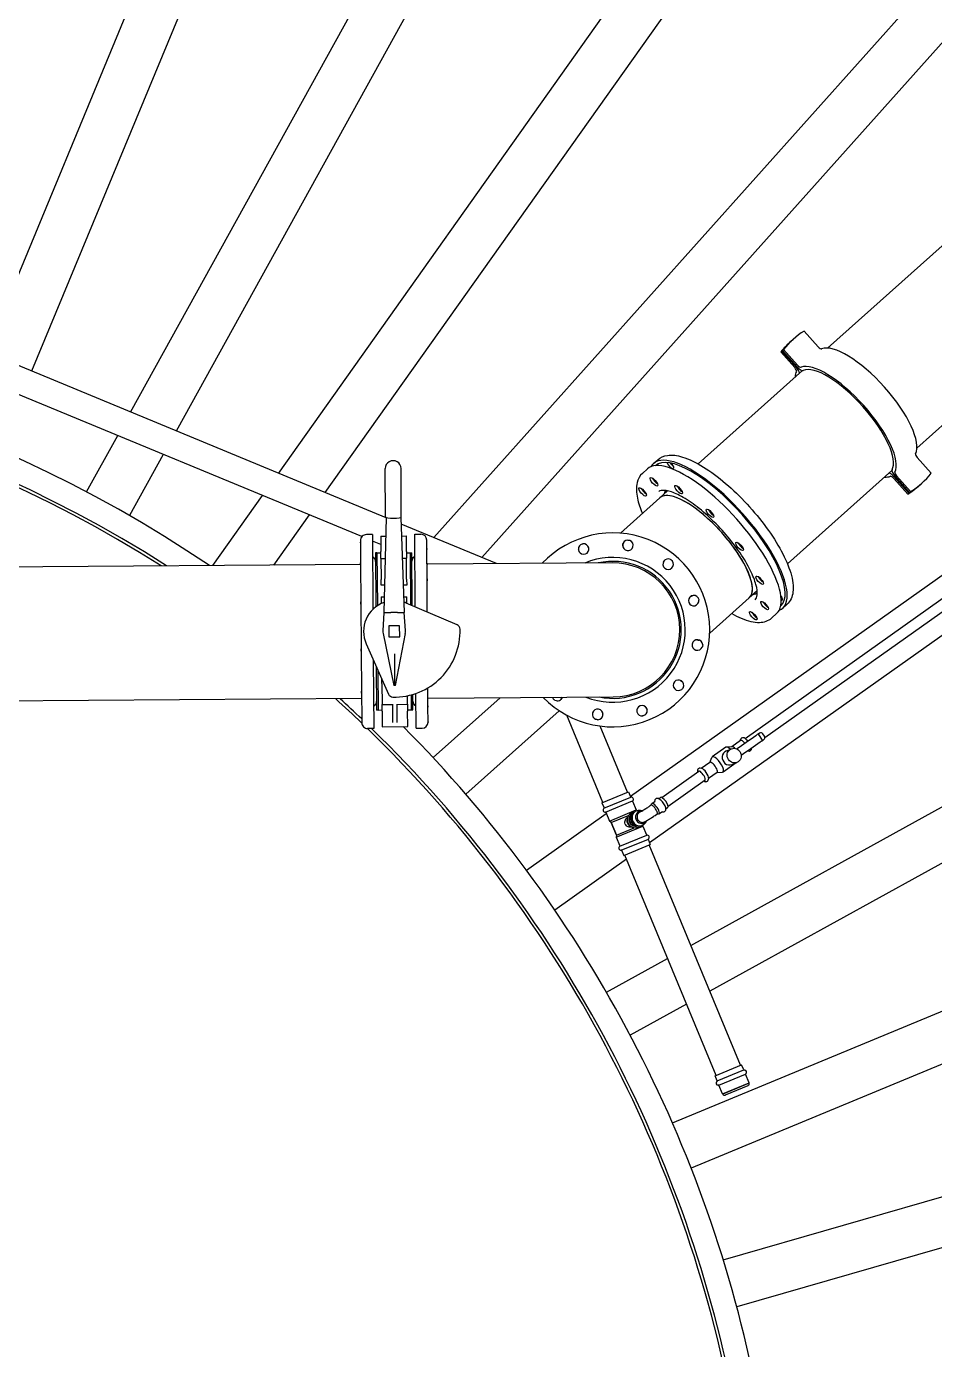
# Model space of a CAD drawing. Header units: millimetres. Extents: x 0 to 157650, y 0 to 89100.
# Drawn here: x 27410 to 29258, y 32286 to 34981 of the extents above; entities that cross this region are included whole.
import ezdxf

# ---------------------------------------------------------------- set-up
doc = ezdxf.new("R2010")
doc.units = ezdxf.units.MM
doc.header["$LTSCALE"] = 150
doc.layers.add('Visible', color=7, linetype='Continuous', lineweight=25)

msp = doc.modelspace()

# ---------------------------------------------------------------- linework, layer by layer
at = {"layer": 'Visible', "color": 9, "true_color": 0xc0c0c0}
for p, q in [((27327.6, 34316.9), (30818.4, 42745.6)), ((30910.8, 42707.4), (27419.9, 34278.6)), ((27621.5, 34195.1), (32028.2, 42169.3)), ((32115.7, 42120.9), (27714.5, 34156.6)), ((27922.5, 34070.5), (33165.9, 41461.1)), ((33247.5, 41403.3), (28017.3, 34031.2)), ((28238.7, 33939.5), (34217.2, 40630)), ((34291.7, 40563.4), (28336.6, 33899)), ((36066.6, 38560.7), (28678.4, 33318)), ((28762.6, 33108.7), (36726.5, 37510.6)), ((36774.9, 37423.1), (28801.1, 33015.7)), ((28724.7, 32747.8), (37313, 36305.7)), ((37351.3, 36213.3), (28762.9, 32655.4)), ((30391, 35532.4), (29040.8, 34325.7)), ((30572.9, 35328.8), (29222.7, 34122.1)), ((28828.3, 32468.8), (37761, 35042.7)), ((37788.7, 34946.6), (28856, 32372.7)), ((28141.8, 33979.6), (26364.3, 34715.9)), ((28092.6, 33941.6), (26343.6, 34666)), ((28639.2, 33412.8), (30335.9, 34616.8)), ((28872.6, 33530.6), (30374.7, 34596.5)), ((28913.2, 33532.4), (30387.4, 34578.6)), ((29021.6, 34328.4), (28993.1, 34360.3)), ((28966.9, 34340.1), (28964.9, 34338.3)), ((28968.5, 34341.5), (28970.5, 34343.3)), ((28945.4, 34317.8), (28947.5, 34319.6)), ((28974, 34285.8), (28945.4, 34317.8)), ((28947.5, 34319.6), (28977.2, 34286.3)), ((28949, 34321), (28951, 34322.8)), ((28978.7, 34287.7), (28949, 34321)), ((28951, 34322.8), (28979.6, 34290.8)), ((28989.7, 34280), (28777, 34089.9)), ((27531.9, 34032.9), (27595.3, 34147.6)), ((27688.2, 34109.1), (27619.4, 33984.5)), ((28686.1, 34090.4), (28694.8, 34098.3)), ((29251.8, 34070.8), (29223.3, 34102.8)), ((28140.8, 33981.7), (28140.2, 34080.2)), ((28172.8, 33981.9), (28172.2, 34080.4)), ((28673.8, 34079.5), (28663.6, 34070.4)), ((29171.6, 34076.4), (28958.9, 33886.4)), ((29176.5, 34063.3), (29206.2, 34030)), ((29207.8, 34031.4), (29178, 34064.7)), ((29181.2, 34065.2), (29209.8, 34033.2)), ((29204.2, 34028.2), (29175.6, 34060.2)), ((29228.8, 34047.1), (29226.7, 34045.3)), ((29230.3, 34048.5), (29232.4, 34050.3)), ((27789.2, 33882.6), (27890.4, 34025.3)), ((28699.4, 34020.5), (28618.9, 33948.6)), ((28715.1, 34034.6), (28699.4, 34020.5)), ((29206.2, 34030), (29204.2, 34028.2)), ((29209.8, 34033.2), (29207.8, 34031.4)), ((27985.2, 33986.1), (27912.4, 33883.5)), ((28141.8, 33980.7), (28137.5, 33787)), ((28171.9, 33980.9), (28178.9, 33787.3)), ((28366.5, 33886.6), (28172.4, 33967)), ((28089.7, 33933.7), (28089.7, 33930.3)), ((28089.7, 33929.3), (28089.7, 33930.3)), ((28089.7, 33929.3), (28090, 33888.3)), ((28114.1, 33945.9), (28101.6, 33945.8)), ((28114.1, 33945.9), (28115.1, 33793.7)), ((28131.2, 33925.6), (28114.2, 33932.6)), ((28131.1, 33942.5), (28141, 33942.6)), ((28131.1, 33942.5), (28131.3, 33911.1)), ((28173.2, 33942.8), (28183.1, 33942.9)), ((28183.3, 33911.4), (28183.1, 33942.9)), ((28201.1, 33798.4), (28200.1, 33946.5)), ((28200.1, 33946.5), (28212.6, 33946.5)), ((28224.8, 33917.2), (28224.7, 33934.6)), ((28120.3, 33908.4), (28121.1, 33798.8)), ((28123.3, 33908.4), (28120.3, 33908.4)), ((28123.3, 33908.4), (28131.3, 33908.5)), ((28123.3, 33908.4), (28124.1, 33800.9)), ((28123.3, 33908.4), (28124.1, 33800.9)), ((28131.4, 33897.2), (28131.3, 33911.1)), ((28183.3, 33911.4), (28183.4, 33897.6)), ((28183.3, 33908.8), (28191.3, 33908.9)), ((28192.1, 33802.3), (28191.3, 33908.9)), ((28191.3, 33908.9), (28194.3, 33908.9)), ((28192.1, 33802.3), (28191.3, 33908.9)), ((28195.1, 33801), (28194.3, 33908.9)), ((28224.8, 33917.2), (28224.8, 33915.1)), ((28225.2, 33855.4), (28224.8, 33915.1)), ((28090, 33884.7), (26672.1, 33875)), ((28090, 33885.1), (28090, 33888.3)), ((28090, 33885.1), (28090.5, 33808.7)), ((28131.4, 33897.2), (28140, 33897.3)), ((28131.4, 33897.2), (28131.7, 33854.6)), ((28174.9, 33897.5), (28183.4, 33897.6)), ((28183.7, 33854.9), (28183.4, 33897.6)), ((28196.9, 33898.4), (28194.4, 33899.4)), ((28602.5, 33888.2), (28225, 33885.6)), ((28227.6, 33885.6), (28225, 33886.7)), ((28131.8, 33842.6), (28131.7, 33854.6)), ((28183.7, 33854.9), (28183.8, 33842.9)), ((28225.2, 33855.4), (28225.2, 33851.5)), ((28225.7, 33787.9), (28225.2, 33851.5)), ((28138.7, 33842.6), (28131.8, 33842.6)), ((28183.8, 33842.9), (28176.9, 33842.9)), ((28897.1, 33831.1), (28881.3, 33817)), ((28090.6, 33804.2), (28090.5, 33808.7)), ((28090.6, 33804.2), (28091.2, 33712.9)), ((28132, 33818.8), (28132, 33805.3)), ((28132, 33818.8), (28138.2, 33818.8)), ((28177.7, 33819.1), (28184, 33819.1)), ((28286.3, 33762), (28183, 33806.1)), ((28184, 33805.7), (28184, 33819.1)), ((28800.8, 33745), (28881.3, 33817)), ((28949.3, 33795.9), (28958, 33803.7)), ((28137.5, 33787), (28135.5, 33749.9)), ((28137.5, 33787), (28151.5, 33787.1)), ((28164.8, 33787.2), (28151.5, 33787.1)), ((28151.5, 33787.1), (28151.5, 33787.1)), ((28164.9, 33787.2), (28164.8, 33787.2)), ((28164.9, 33787.2), (28178.9, 33787.3)), ((28181.4, 33750.2), (28178.9, 33787.3)), ((28937, 33785), (28926.9, 33775.9)), ((28135.9, 33744), (28157.7, 33638.7)), ((28169.4, 33759.7), (28147.4, 33759.6)), ((28147.4, 33759.6), (28147.5, 33737.6)), ((28160.7, 33638.7), (28181, 33744.3)), ((28169.5, 33737.7), (28169.4, 33759.7)), ((28091.2, 33708.2), (28091.2, 33712.9)), ((28101.3, 33723.3), (28146.8, 33620.6)), ((28147.5, 33737.6), (28169.5, 33737.7)), ((28091.2, 33708.2), (28091.8, 33626.6)), ((28115.8, 33690.6), (28116.8, 33550.9)), ((28158.8, 33702.7), (28159.2, 33638.7)), ((28121.9, 33676.8), (28122.5, 33588.4)), ((28125, 33669.9), (28125.5, 33588.4)), ((28125, 33669.9), (28125.5, 33588.4)), ((28133.2, 33642.4), (28133.1, 33651.6)), ((28133.2, 33642.4), (28133.5, 33599.7)), ((28159.2, 33638.7), (28157.7, 33638.7)), ((28160.7, 33638.7), (28159.2, 33638.7)), ((28227, 33597.1), (28226.7, 33633.4)), ((28091.9, 33611.7), (26674, 33602)), ((28091.8, 33623), (28091.8, 33626.6)), ((28091.8, 33623), (28092.1, 33572.8)), ((28185.5, 33600.1), (28185.3, 33617.4)), ((28193.5, 33588.9), (28193.3, 33619.3)), ((28193.5, 33588.9), (28193.3, 33619.3)), ((28196.5, 33588.9), (28196.3, 33620.1)), ((28202.8, 33551.5), (28202.3, 33622)), ((28226.9, 33612.6), (28604.4, 33615.2)), ((28237.4, 33491.7), (28373.9, 33613.6)), ((28125.5, 33588.4), (28122.5, 33588.4)), ((28125.5, 33588.4), (28133.5, 33588.5)), ((28133.5, 33599.7), (28155.5, 33599.9)), ((28133.5, 33585.9), (28133.5, 33599.7)), ((28133.5, 33585.9), (28133.8, 33554.5)), ((28155.7, 33562.9), (28155.4, 33600.4)), ((28163.4, 33600.5), (28163.7, 33563)), ((28163.5, 33600), (28185.5, 33600.1)), ((28185.5, 33600.1), (28185.5, 33586.3)), ((28185.5, 33588.8), (28193.5, 33588.9)), ((28185.8, 33554.8), (28185.5, 33586.3)), ((28193.5, 33588.9), (28196.5, 33588.9)), ((28227, 33597.1), (28227, 33594.4)), ((28227.2, 33564.3), (28227, 33594.4)), ((28494.3, 33587.1), (28304.1, 33417.1)), ((28583.4, 33400.3), (28509.9, 33577.8)), ((28092.1, 33571.4), (28092.1, 33572.8)), ((28092.1, 33571.4), (28092.2, 33562.7)), ((28116.8, 33550.9), (28104.3, 33550.8)), ((28133.8, 33554.5), (28185.8, 33554.8)), ((28202.8, 33551.5), (28215.3, 33551.5)), ((28227.2, 33564.3), (28227.2, 33564)), ((28227.2, 33563.6), (28227.2, 33564)), ((28633.3, 33420.9), (28577.4, 33555.9)), ((28863.7, 33526.3), (28846, 33513.8)), ((28863.2, 33525.9), (28863.7, 33528.4)), ((28899.8, 33538.4), (28907.6, 33526.8)), ((28902.3, 33541.4), (28900, 33539.8)), ((28912.3, 33535), (28908.9, 33540)), ((28908.9, 33526.5), (28911.2, 33528.1)), ((28833.5, 33512.7), (28805.8, 33493)), ((28834.6, 33505.2), (28844.8, 33509.4)), ((28846.5, 33513.8), (28834.8, 33513.1)), ((28878.1, 33505.3), (28880.4, 33505)), ((28784.3, 33469.3), (28781, 33469.7)), ((28801, 33481.8), (28783.5, 33469.4)), ((28800.7, 33481.6), (28805, 33491.9)), ((28854.6, 33481), (28827.8, 33462)), ((28846.1, 33477.5), (28856.2, 33481.7)), ((28703.1, 33410.3), (28778.7, 33464)), ((28715.9, 33392.4), (28791.4, 33446)), ((28798.3, 33449.6), (28797.6, 33446.3)), ((28815.7, 33461.2), (28798.2, 33448.8)), ((28815.3, 33460.9), (28826.5, 33461.6)), ((28581.3, 33399.4), (28635.4, 33421.8)), ((28635.4, 33421.8), (28639.7, 33411.4)), ((28581.3, 33399.4), (28585.6, 33388.9)), ((28585.3, 33388.3), (28640.4, 33411.1)), ((28588.6, 33380.3), (28643.7, 33403.2)), ((28643.4, 33402.5), (28650.7, 33384.9)), ((28680.8, 33394.5), (28682.1, 33397.3)), ((28682.6, 33398), (28689.7, 33403)), ((28696.6, 33407.9), (28700.3, 33410.5)), ((28711.4, 33387), (28715.1, 33389.7)), ((28427.4, 33262.5), (28590.1, 33378)), ((28589.3, 33380.1), (28596.6, 33362.4)), ((28596.6, 33362.4), (28650.7, 33384.9)), ((28600.2, 33359.6), (28596.6, 33362.4)), ((28600.2, 33359.6), (28636.4, 33374.6)), ((28644.5, 33376.7), (28644.7, 33376.7)), ((28650.4, 33382.3), (28650.7, 33384.9)), ((28654, 33380.6), (28656.9, 33381.8)), ((28693.5, 33376.5), (28696.6, 33376.8)), ((28697.4, 33377.1), (28704.5, 33382.1)), ((28600.2, 33359.6), (28611, 33333.7)), ((28611, 33333.7), (28600.2, 33359.6)), ((28610.4, 33329.2), (28664.5, 33351.6)), ((28611, 33333.7), (28647.1, 33348.7)), ((28654.3, 33353), (28654.5, 33353.1)), ((28662.4, 33353.2), (28664.5, 33351.6)), ((28663.8, 33356.9), (28666.7, 33358.1)), ((28664.5, 33351.6), (28671.8, 33334)), ((28611, 33333.7), (28610.4, 33329.2)), ((28610.4, 33329.2), (28617.7, 33311.5)), ((28617.4, 33310.9), (28672.5, 33333.7)), ((28620.7, 33302.9), (28675.8, 33325.7)), ((28625.7, 33292.2), (28679.8, 33314.6)), ((28675.5, 33325.1), (28679.8, 33314.6)), ((28863.6, 32865), (28677.7, 33313.8)), ((28631.3, 33284.6), (28485.3, 33180.9)), ((28621.3, 33302.7), (28625.7, 33292.2)), ((28813.7, 32844.3), (28627.8, 33293.1)), ((28590.5, 33013.5), (28715.1, 33082.4)), ((28753.6, 32989.4), (28638.9, 32926)), ((28811.5, 32843.5), (28865.7, 32865.9)), ((28815.9, 32833), (28870, 32855.4)), ((28870, 32855.4), (28865.7, 32865.9)), ((28870, 32855.4), (28872, 32855.2)), ((28815.9, 32833), (28811.5, 32843.5)), ((28815.9, 32833), (28814.7, 32831.4)), ((28819.5, 32824.2), (28817.6, 32824.4)), ((28819.5, 32824.2), (28873.7, 32846.6)), ((28826.8, 32806.6), (28819.5, 32824.2)), ((28826.8, 32806.6), (28880.9, 32829)), ((28880.9, 32828.2), (28827.4, 32806)), ((28878.6, 32823.3), (28832.5, 32804.2)), ((28873.7, 32846.6), (28874.9, 32848.2)), ((28880.9, 32829), (28873.7, 32846.6)), ((28880.9, 32828.2), (28880.9, 32829)), ((28827.4, 32806), (28826.8, 32806.6))]:
    msp.add_line(p, q, dxfattribs=at)
for centre, radius, start, end in [((26292, 31685.9), 12796, 45.6757, 314.3243), ((26292, 31685.9), 2654.3, 55.8521, 348.3907), ((26292, 31685.9), 2606, 57.4266, 348.9003), ((26292, 31685.9), 2600, 57.6311, 342.6579), ((28156.2, 34080.3), 16, 0.3912, 180.3912), ((28101.7, 33933.8), 12, 90.3912, 180.3912), ((28212.7, 33934.5), 12, 0.3912, 90.3912), ((28603.4, 33751.7), 197.5, 224.1116, 136.6709), ((28634.2, 33924), 10.7, 92.6162, 67.111), ((28613.2, 33926.4), 11, 339.8586, 6.7934), ((28109.5, 33890.8), 11, 0.3912, 63.3555), ((28205.5, 33891.5), 11, 117.4269, 180.3912), ((28544, 33916.3), 10.7, 122.6162, 97.111), ((28524.6, 33907.9), 11, 9.8586, 36.7934), ((28603.4, 33751.7), 147.5, 248.1236, 112.6589), ((28603.4, 33751.7), 139.5, 258.4872, 102.2952), ((28603.4, 33751.7), 136.5, 270.3912, 90.3912), ((28603.4, 33751.7), 136.5, 270.3912, 90.3912), ((28716.2, 33885.5), 10.7, 62.6162, 37.111), ((28699.3, 33898.1), 11, 309.8586, 336.7934), ((28768, 33811.2), 10.7, 32.6162, 7.111), ((28759.6, 33830.6), 11, 279.8586, 306.7934), ((28158.4, 33748.7), 62.5, 109.1346, 203.9135), ((28158.4, 33748.7), 62.5, 66.869, 71.6478), ((28158.4, 33748.7), 23, 176.8912, 191.6779), ((28158.4, 33748.7), 134, 268.8649, 1.9176), ((28158.4, 33748.7), 23, 349.1045, 3.8912), ((28282.4, 33752.8), 10, 1.9176, 66.869), ((28775.7, 33720.9), 10.7, 2.6162, 337.111), ((28778.2, 33741.9), 11, 249.8586, 276.7934), ((28737.2, 33638.9), 10.7, 332.6162, 307.111), ((28749.8, 33655.9), 11, 219.8586, 246.7934), ((26292, 31685.9), 2600, 46.1807, 47.7782), ((26292, 31685.9), 2606, 46.3097, 47.635), ((28111.4, 33605.8), 11, 297.4269, 0.3912), ((28156, 33624.7), 10, 203.9135, 268.8649), ((28207.4, 33606.5), 11, 180.3912, 243.3555), ((28490.6, 33617.9), 10.7, 199.3009, 217.111), ((28490.6, 33617.9), 10.7, 242.6162, 341.4816), ((28507.6, 33605.3), 11, 129.8586, 156.7934), ((28572.6, 33579.4), 10.7, 272.6162, 247.111), ((28593.6, 33577), 11, 159.8586, 186.7934), ((28662.9, 33587.1), 10.7, 302.6162, 277.111), ((28682.3, 33595.5), 11, 189.8586, 216.7934), ((28104.2, 33562.8), 12, 180.3912, 270.3912), ((26292, 31685.9), 2600, 11.1257, 45.8288), ((26292, 31685.9), 2606, 11.0997, 45.6946), ((26292, 31685.9), 2654.3, 11.6093, 44.7549), ((28215.2, 33563.5), 12, 270.3912, 0.3912), ((28587.9, 33384.7), 4.42, 125.8333, 279.1667), ((28585.1, 33388.8), 0.5, 292.5, 22.5), ((28640.2, 33411.6), 0.5, 202.5, 292.5), ((28641.1, 33406.7), 4.42, 305.8333, 99.1667), ((28643.9, 33402.7), 0.5, 112.5, 202.5), ((28588.8, 33379.9), 0.5, 22.5, 112.5), ((28620, 33307.3), 4.42, 125.8333, 279.1667), ((28617.2, 33311.3), 0.5, 292.5, 22.5), ((28672.3, 33334.1), 0.5, 202.5, 292.5), ((28673.2, 33329.3), 4.42, 305.8333, 99.1667), ((28675.9, 33325.3), 0.5, 112.5, 202.5), ((28620.9, 33302.5), 0.5, 22.5, 112.5), ((28871.4, 32850.8), 4.4, 322.7008, 82.2992), ((28818.2, 32828.8), 4.4, 142.7008, 262.2992), ((28877.1, 32827), 4, 292.5, 17.3552), ((28831, 32807.9), 4, 207.6448, 292.5)]:
    msp.add_arc(centre, radius, start, end, dxfattribs=at)
for centre, major_axis, ratio, start_param, end_param in [((29101.4, 34196.8), (-130.9, 146.5), 0.939693, 6.129888, 6.436482), ((29095.8, 34191.8), (-130.9, 146.5), 0.939693, 0, 0.153297), ((29097.9, 34193.6), (-130.9, 146.5), 0.939693, 6.277628, 6.436482), ((29099.4, 34195), (-130.9, 146.5), 0.939693, 0, 0.153297), ((29119.6, 34213.1), (96.3, -107.7), 0.34202, 0.124915, 3.016678), ((29023.7, 34330.2), (5.33, -5.96), 0.34202, 4.712389, 6.158271), ((28971.9, 34284), (5.33, -5.96), 0.34202, 0.124915, 1.570796), ((29077.6, 34175.5), (-96.3, 107.7), 0.34202, 0.124915, 0.334311), ((28973.6, 34283.1), (9.3, -10.4), 0.34202, 0.373108, 1.570796), ((28982.3, 34290.9), (9.3, -10.4), 0.34202, 4.712389, 6.169987), ((28981.6, 34292.6), (5.33, -5.96), 0.34202, 4.712389, 6.158271), ((29077.6, 34175.5), (-96.3, 107.7), 0.34202, 3.266507, 6.158271), ((29077.6, 34175.5), (91, -101.8), 0.34202, 0.113198, 3.028394), ((28805.4, 33932.2), (131.6, -147.3), 0.34202, 0, 3.141593), ((28817.7, 33943.2), (-131.6, 147.3), 0.34202, 3.019566, 6.405212), ((28817.7, 33943.2), (-127.6, 142.8), 0.34202, 3.1428, 6.281978), ((28719.9, 34088.9), (7.16, -8.02), 0.34202, 3.993104, 7.799777), ((28724.1, 34092.7), (7.16, -8.02), 0.34202, 4.560265, 5.409441), ((29225.3, 34104.6), (-5.33, 5.96), 0.34202, 0.124915, 1.570796), ((29077.6, 34175.5), (96.3, -107.7), 0.34202, 5.948875, 6.158271), ((29172.9, 34060.1), (-9.3, 10.4), 0.34202, 4.712389, 5.910077), ((29173.6, 34058.3), (-5.33, 5.96), 0.34202, 4.712389, 6.158271), ((29181.6, 34067.9), (-9.3, 10.4), 0.34202, 0.113198, 1.570796), ((29183.3, 34067), (-5.33, 5.96), 0.34202, 0.124915, 1.570796), ((29101.4, 34196.8), (130.9, -146.5), 0.939693, 6.129888, 6.436482), ((28668.3, 34036.4), (7.33, -8.2), 0.34202, 3.988615, 5.436163), ((28691.4, 34057), (7.33, -8.2), 0.34202, 3.988615, 5.436163), ((28790.3, 33918.8), (91, -101.8), 0.34202, 0, 3.141593), ((28790.3, 33918.8), (-91, 101.8), 0.34202, 3.141593, 6.283185), ((28805.4, 33932.2), (-93, 104), 0.34202, 0.020829, 0.207764), ((28741.5, 34041.1), (7.33, -8.2), 0.34202, 3.988615, 5.436163), ((29095.8, 34191.8), (130.9, -146.5), 0.939693, 6.129888, 6.283185), ((29097.9, 34193.6), (130.9, -146.5), 0.939693, 6.129888, 6.288743), ((29099.4, 34195), (130.9, -146.5), 0.939693, 6.129888, 6.283185), ((28156.8, 33981.8), (16, 0.1), 0.173648, 3.141593, 6.283185), ((28805.4, 33992.9), (7.33, -8.2), 0.34202, 3.988615, 5.436163), ((28865.7, 33925.4), (7.33, -8.2), 0.34202, 3.988615, 5.436163), ((28906.5, 33856.6), (7.33, -8.2), 0.34202, 3.988615, 5.436163), ((28955.4, 33850.9), (-7.16, 8.02), 0.34202, 0.116766, 1.170583), ((28805.4, 33932.2), (93, -104), 0.34202, 6.075421, 6.262357), ((28941.4, 33820.6), (7.16, -8.02), 0.34202, 0.108181, 1.362258), ((28916.6, 33804.9), (7.33, -8.2), 0.34202, 3.988615, 5.436163), ((28945.6, 33824.3), (7.16, -8.02), 0.34202, 5.11096, 5.409441), ((28941.4, 33820.6), (7.16, -8.02), 0.34202, 5.773307, 5.946215), ((28893.5, 33784.3), (7.33, -8.2), 0.34202, 3.988615, 5.436163), ((28871, 33516), (-7.3, 10.3), 0.334412, 4.978448, 6.283185), ((28897.2, 33532.4), (-2.81, 4.13), 0.081084, 6.211146, 6.28456), ((28900.6, 33538.9), (-0.383, 0.924), 0.939693, 0.211322, 1.782119), ((28905.1, 33537.2), (-1.91, 4.62), 0.939693, 4.923711, 6.494508), ((28908.3, 33527.3), (0.383, -0.924), 0.939693, 4.923711, 6.494508), ((28908.4, 33532.3), (1.91, -4.62), 0.939693, 0.211322, 1.782119), ((28840.3, 33491.4), (-5.7, 13.9), 0.939693, 0, 3.141593), ((28844.5, 33497.2), (-11, 15.5), 0.334412, 5.284248, 6.283185), ((28853, 33503.2), (-7.3, 10.3), 0.334412, 5.194402, 6.076857), ((28790.3, 33458.7), (7.3, -10.3), 0.334412, 0.302332, 2.839261), ((28808.3, 33471.5), (7.3, -10.3), 0.334412, 0, 3.141593), ((28816.8, 33477.5), (11, -15.5), 0.334412, 6.076857, 9.631106), ((28784.6, 33454.6), (6.45, -9.09), 0.334412, 6.118971, 9.588992), ((28690, 33387.6), (-7.4, 10.4), 0.334412, 2.950011, 6.474767), ((28707.7, 33400.1), (-7.4, 10.4), 0.334412, 3.141593, 6.283185), ((28644.1, 33362.6), (4.9, -11.8), 0.939693, 3.734172, 5.690606), ((28649.2, 33364.8), (-5.1, 12.3), 0.939693, 6.20407, 9.503893), ((28651.4, 33365.7), (-4.9, 11.8), 0.939693, 0.189995, 2.951597), ((28651.4, 33365.7), (4.2, -10.2), 0.939693, 3.663904, 5.760874), ((28654.6, 33367), (4.9, -11.8), 0.939693, 4.13268, 5.292098), ((28661.8, 33370), (-4.9, 11.8), 0.939693, 5.830066, 10.039434)]:
    msp.add_ellipse(centre, major_axis=major_axis, ratio=ratio, start_param=start_param, end_param=end_param, dxfattribs=at)
for centre, major_axis, ratio in [((28687.1, 34053.2), (-7.33, 8.2), 0.34202), ((28664, 34032.6), (-7.33, 8.2), 0.34202), ((28737.3, 34037.3), (7.33, -8.2), 0.34202), ((28801.2, 33989.2), (7.33, -8.2), 0.34202), ((28861.5, 33921.6), (7.33, -8.2), 0.34202), ((28902.3, 33852.8), (7.33, -8.2), 0.34202), ((28912.4, 33801.2), (7.33, -8.2), 0.34202), ((28889.3, 33780.5), (7.33, -8.2), 0.34202), ((28850.5, 33495.6), (-5.7, 13.9), 0.939693)]:
    msp.add_ellipse(centre, major_axis=major_axis, ratio=ratio, dxfattribs=at)
for points, knots in [([(28694.8, 34098.3), (28700.3, 34103.1), (28707.2, 34106), (28724.1, 34108.5), (28734.4, 34107.1), (28758.6, 34099.7), (28773, 34092.8), (28802.7, 34074.3), (28817.9, 34063), (28848, 34037.3), (28862.8, 34023), (28890.8, 33992.6), (28904, 33976.6), (28927.6, 33944.3), (28938, 33928.1), (28954.9, 33896.7), (28961.5, 33881.6), (28969.9, 33853.4), (28971.8, 33840.3), (28969, 33819), (28965, 33810), (28958, 33803.7)], [2.2418, 2.2418, 2.2418, 2.2418, 2.464216, 2.464216, 2.753937, 2.753937, 3.103493, 3.103493, 3.43849, 3.43849, 3.766619, 3.766619, 4.092872, 4.092872, 4.420122, 4.420122, 4.752235, 4.752235, 5.097126, 5.097126, 5.383393, 5.383393, 5.383393, 5.383393]), ([(28663.6, 34070.4), (28658.2, 34065.6), (28654.6, 34058.9), (28650.6, 34042.1), (28651.1, 34031.4), (28655.6, 34010), (28659, 33999.6), (28663.6, 33988.6)], [6.2831853, 6.2831853, 6.2831853, 6.2831853, 6.5169282, 6.5169282, 6.8180243, 6.8180243, 7.0636488, 7.0636488, 7.0636488, 7.0636488]), ([(28893.5, 33813.2), (28895.5, 33814.9), (28897.1, 33817.8), (28897.9, 33828.4), (28897.2, 33835.5), (28892.6, 33852.4), (28888.7, 33862.3), (28877.9, 33884.2), (28870.8, 33896.1), (28854.1, 33920.7), (28844.4, 33933.3), (28823.5, 33957.7), (28812.3, 33969.4), (28789.5, 33990.8), (28778, 34000.4), (28755.9, 34016.3), (28745.4, 34022.8), (28726.8, 34031.8), (28718.7, 34034.5), (28706.3, 34036.4), (28702, 34035.8), (28698.4, 34034.3), (28697.6, 34033.7), (28697, 34033.1)], [3.141593, 3.141593, 3.141593, 3.141593, 3.455752, 3.455752, 3.740899, 3.740899, 4.034426, 4.034426, 4.340699, 4.340699, 4.652701, 4.652701, 4.966498, 4.966498, 5.279521, 5.279521, 5.588523, 5.588523, 5.887172, 5.887172, 6.170303, 6.170303, 6.283185, 6.283185, 6.283185, 6.283185]), ([(28089.7, 33930.3), (28089.7, 33930.3), (28089.7, 33930.3), (28089.7, 33930.2), (28089.7, 33930), (28089.7, 33929.6), (28089.7, 33929.5), (28089.7, 33929.3)], [-2.1773625, -2.1773625, -2.1773625, -2.1773625, -2.0762328, -2.0762328, -1.8118997, -1.8118997, -1.6981222, -1.6981222, -1.6981222, -1.6981222]), ([(28633.7, 33934.7), (28634.1, 33934.7), (28634.4, 33934.7), (28635.6, 33934.7), (28636.5, 33934.5), (28637.7, 33934.2), (28638.1, 33934), (28638.4, 33933.9)], [-2.1773625, -2.1773625, -2.1773625, -2.1773625, -2.0762328, -2.0762328, -1.8118997, -1.8118997, -1.6981222, -1.6981222, -1.6981222, -1.6981222]), ([(28224.8, 33915.1), (28224.8, 33915.2), (28224.8, 33915.3), (28224.8, 33916), (28224.8, 33916.5), (28224.8, 33917), (28224.8, 33917.1), (28224.8, 33917.2)], [-2.1774743, -2.1774743, -2.1774743, -2.1774743, -2.1286878, -2.1286878, -1.8246957, -1.8246957, -1.698103, -1.698103, -1.698103, -1.698103]), ([(28538.2, 33925.3), (28538.3, 33925.4), (28538.4, 33925.5), (28539.5, 33926.1), (28540.4, 33926.5), (28541.8, 33926.8), (28542.2, 33926.9), (28542.6, 33927)], [-2.1774743, -2.1774743, -2.1774743, -2.1774743, -2.1286878, -2.1286878, -1.8246957, -1.8246957, -1.698103, -1.698103, -1.698103, -1.698103]), ([(28090, 33888.3), (28090, 33888.2), (28090, 33888.1), (28090, 33887.5), (28090, 33886.8), (28090, 33885.8), (28090, 33885.4), (28090, 33885.1)], [-2.1774743, -2.1774743, -2.1774743, -2.1774743, -2.1286878, -2.1286878, -1.8246957, -1.8246957, -1.698103, -1.698103, -1.698103, -1.698103]), ([(28721.2, 33895), (28721.3, 33895), (28721.5, 33894.9), (28722.5, 33894.3), (28723.3, 33893.7), (28724.3, 33892.6), (28724.6, 33892.3), (28724.8, 33892)], [-2.1774743, -2.1774743, -2.1774743, -2.1774743, -2.1286878, -2.1286878, -1.8246957, -1.8246957, -1.698103, -1.698103, -1.698103, -1.698103]), ([(28225.2, 33851.5), (28225.2, 33851.6), (28225.2, 33851.8), (28225.2, 33852.9), (28225.2, 33853.7), (28225.2, 33854.8), (28225.2, 33855.1), (28225.2, 33855.4)], [-2.1774743, -2.1774743, -2.1774743, -2.1774743, -2.1286878, -2.1286878, -1.8246957, -1.8246957, -1.698103, -1.698103, -1.698103, -1.698103]), ([(28090.5, 33808.7), (28090.5, 33808.5), (28090.5, 33808.4), (28090.5, 33807.4), (28090.5, 33806.4), (28090.6, 33805), (28090.6, 33804.6), (28090.6, 33804.2)], [-2.1774743, -2.1774743, -2.1774743, -2.1774743, -2.1286878, -2.1286878, -1.8246957, -1.8246957, -1.698103, -1.698103, -1.698103, -1.698103]), ([(28777.1, 33817), (28777.2, 33816.8), (28777.2, 33816.7), (28777.8, 33815.7), (28778.2, 33814.7), (28778.6, 33813.3), (28778.6, 33812.9), (28778.7, 33812.5)], [-2.1774743, -2.1774743, -2.1774743, -2.1774743, -2.1286878, -2.1286878, -1.8246957, -1.8246957, -1.698103, -1.698103, -1.698103, -1.698103]), ([(28948.8, 33812.9), (28948.8, 33812.9), (28948.8, 33812.8), (28948.7, 33812.7), (28948.6, 33812.6), (28948.4, 33812.5), (28948.4, 33812.4), (28948.3, 33812.4), (28948.3, 33812.4), (28948.2, 33812.4), (28948.2, 33812.4), (28948.2, 33812.3), (28948.2, 33812.3), (28948.2, 33812.3), (28948.2, 33812.3), (28948.2, 33812.3), (28948.2, 33812.3), (28948.1, 33812.3), (28948.1, 33812.3), (28947.9, 33812.2), (28947.7, 33812.2), (28947.4, 33812.2), (28947.3, 33812.2), (28947.2, 33812.2)], [-0.5865445, -0.5865445, -0.5865445, -0.5865445, -0.5603194, -0.5603194, -0.4357273, -0.4357273, -0.3854996, -0.3854996, -0.3639455, -0.3639455, -0.3544657, -0.3544657, -0.3482517, -0.3482517, -0.3423328, -0.3423328, -0.3343126, -0.3343126, -0.3161268, -0.3161268, -0.1533146, -0.1533146, -0.1082215, -0.1082215, -0.1082215, -0.1082215]), ([(28845.5, 33785), (28852.2, 33781.3), (28858.7, 33778.1), (28878.5, 33769.8), (28891, 33766.7), (28911.6, 33767.2), (28920.3, 33770), (28926.9, 33775.9)], [8.6443145, 8.6443145, 8.6443145, 8.6443145, 8.8020772, 8.8020772, 9.143006, 9.143006, 9.424778, 9.424778, 9.424778, 9.424778]), ([(28091.2, 33712.9), (28091.2, 33712.6), (28091.2, 33712.2), (28091.2, 33711), (28091.2, 33710.1), (28091.2, 33708.9), (28091.2, 33708.6), (28091.2, 33708.2)], [-2.1773625, -2.1773625, -2.1773625, -2.1773625, -2.0762328, -2.0762328, -1.8118997, -1.8118997, -1.6981222, -1.6981222, -1.6981222, -1.6981222]), ([(28786.4, 33721.4), (28786.4, 33721.1), (28786.4, 33720.7), (28786.4, 33719.5), (28786.2, 33718.6), (28785.9, 33717.4), (28785.7, 33717.1), (28785.6, 33716.7)], [-2.1773625, -2.1773625, -2.1773625, -2.1773625, -2.0762328, -2.0762328, -1.8118997, -1.8118997, -1.6981222, -1.6981222, -1.6981222, -1.6981222]), ([(28746.8, 33634), (28746.7, 33633.8), (28746.6, 33633.7), (28746, 33632.6), (28745.4, 33631.8), (28744.4, 33630.9), (28744, 33630.6), (28743.7, 33630.3)], [-2.1774743, -2.1774743, -2.1774743, -2.1774743, -2.1286878, -2.1286878, -1.8246957, -1.8246957, -1.698103, -1.698103, -1.698103, -1.698103]), ([(28091.8, 33626.6), (28091.8, 33626.4), (28091.8, 33626.3), (28091.8, 33625.3), (28091.8, 33624.5), (28091.8, 33623.5), (28091.8, 33623.3), (28091.8, 33623)], [-2.1774743, -2.1774743, -2.1774743, -2.1774743, -2.1286878, -2.1286878, -1.8246957, -1.8246957, -1.698103, -1.698103, -1.698103, -1.698103]), ([(28485.7, 33608.4), (28485.5, 33608.4), (28485.4, 33608.5), (28484.4, 33609.1), (28483.6, 33609.7), (28482.6, 33610.8), (28482.3, 33611.1), (28482, 33611.4)], [-2.1774743, -2.1774743, -2.1774743, -2.1774743, -2.1286878, -2.1286878, -1.8246957, -1.8246957, -1.698103, -1.698103, -1.698103, -1.698103]), ([(28227, 33594.4), (28227, 33594.5), (28227, 33594.5), (28227, 33595), (28227, 33595.6), (28227, 33596.5), (28227, 33596.8), (28227, 33597.1)], [-2.1774743, -2.1774743, -2.1774743, -2.1774743, -2.1286878, -2.1286878, -1.8246957, -1.8246957, -1.698103, -1.698103, -1.698103, -1.698103]), ([(28668.7, 33578.1), (28668.5, 33578), (28668.4, 33577.9), (28667.4, 33577.3), (28666.4, 33576.9), (28665.1, 33576.6), (28664.6, 33576.5), (28664.2, 33576.4)], [-2.1774743, -2.1774743, -2.1774743, -2.1774743, -2.1286878, -2.1286878, -1.8246957, -1.8246957, -1.698103, -1.698103, -1.698103, -1.698103]), ([(28092.1, 33572.8), (28092.1, 33572.8), (28092.1, 33572.7), (28092.1, 33572.1), (28092.1, 33571.8), (28092.1, 33571.5), (28092.1, 33571.4), (28092.1, 33571.4)], [-2.1774743, -2.1774743, -2.1774743, -2.1774743, -2.1286878, -2.1286878, -1.8246957, -1.8246957, -1.698103, -1.698103, -1.698103, -1.698103]), ([(28227.2, 33564), (28227.2, 33563.9), (28227.2, 33563.9), (28227.2, 33563.8), (28227.2, 33563.9), (28227.2, 33564.1), (28227.2, 33564.2), (28227.2, 33564.3)], [-2.1773625, -2.1773625, -2.1773625, -2.1773625, -2.0762328, -2.0762328, -1.8118997, -1.8118997, -1.6981222, -1.6981222, -1.6981222, -1.6981222]), ([(28573.1, 33568.7), (28572.8, 33568.7), (28572.4, 33568.7), (28571.2, 33568.7), (28570.4, 33568.9), (28569.2, 33569.3), (28568.8, 33569.4), (28568.4, 33569.5)], [-2.1773625, -2.1773625, -2.1773625, -2.1773625, -2.0762328, -2.0762328, -1.8118997, -1.8118997, -1.6981222, -1.6981222, -1.6981222, -1.6981222]), ([(28878.4, 33525.3), (28877.6, 33526.3), (28876.8, 33527.2), (28874.8, 33529), (28873.8, 33529.9), (28871.5, 33531.4), (28870.3, 33531.9), (28868.5, 33532.2), (28868, 33532.2), (28866.7, 33532), (28866, 33531.7), (28864.9, 33530.9), (28864.5, 33530.4), (28864, 33529.4), (28863.8, 33528.9), (28863.7, 33528.4)], [5.026608, 5.026608, 5.026608, 5.026608, 5.308382, 5.308382, 5.662213, 5.662213, 6.053439, 6.053439, 6.189982, 6.189982, 6.37524, 6.37524, 6.523854, 6.523854, 6.661713, 6.661713, 6.661713, 6.661713]), ([(28894.4, 33536.5), (28895.2, 33537.1), (28896.1, 33537.6), (28897.7, 33538.7), (28898.5, 33539.2), (28900, 33540.1), (28900.7, 33540.6), (28901.9, 33541.3), (28902.5, 33541.5), (28903, 33541.8)], [0, 0, 0, 0, 0.298762, 0.298762, 0.590972, 0.590972, 0.887208, 0.887208, 1.168268, 1.168268, 1.168268, 1.168268]), ([(28908.8, 33526.4), (28908.6, 33526.3), (28908.3, 33526.2), (28907.7, 33525.8), (28907.3, 33525.6), (28906.5, 33525.1), (28906, 33524.8), (28905.1, 33524.2), (28904.6, 33523.9), (28904, 33523.4), (28903.8, 33523.3), (28903.7, 33523.2)], [0, 0, 0, 0, 0.1484103, 0.1484103, 0.3049555, 0.3049555, 0.4716488, 0.4716488, 0.6411479, 0.6411479, 0.7033057, 0.7033057, 0.7033057, 0.7033057]), ([(28880.4, 33505), (28880.8, 33504.9), (28881.3, 33504.9), (28882.5, 33505.1), (28883.3, 33505.4), (28884.4, 33506.3), (28884.8, 33506.7), (28885.4, 33507.9), (28885.6, 33508.5), (28885.7, 33509.6), (28885.7, 33510.1), (28885.7, 33510.6)], [2.915457, 2.915457, 2.915457, 2.915457, 3.0505672, 3.0505672, 3.2348481, 3.2348481, 3.3835117, 3.3835117, 3.5671287, 3.5671287, 3.7070917, 3.7070917, 3.7070917, 3.7070917]), ([(28781, 33469.7), (28780.5, 33469.8), (28780, 33469.8), (28778.8, 33469.6), (28778, 33469.3), (28776.9, 33468.5), (28776.6, 33468), (28775.9, 33466.8), (28775.8, 33466.2), (28775.6, 33464.5), (28775.7, 33463.5), (28775.9, 33462.3), (28775.9, 33462.2), (28776, 33462)], [6.0570497, 6.0570497, 6.0570497, 6.0570497, 6.1921599, 6.1921599, 6.3764408, 6.3764408, 6.5251043, 6.5251043, 6.7087214, 6.7087214, 7.0168155, 7.0168155, 7.05135, 7.05135, 7.05135, 7.05135]), ([(28788.7, 33444.1), (28789.9, 33443.3), (28791, 33442.8), (28792.9, 33442.5), (28793.4, 33442.5), (28794.6, 33442.7), (28795.4, 33443), (28796.5, 33443.8), (28796.9, 33444.3), (28797.4, 33445.3), (28797.5, 33445.8), (28797.6, 33446.3)], [8.8090053, 8.8090053, 8.8090053, 8.8090053, 9.1950318, 9.1950318, 9.3315747, 9.3315747, 9.5168323, 9.5168323, 9.665447, 9.665447, 9.8033056, 9.8033056, 9.8033056, 9.8033056]), ([(28658.3, 33380.4), (28658.8, 33380.7), (28659.5, 33381.1), (28661.5, 33382.2), (28662.8, 33382.9), (28665.8, 33384.7), (28667.4, 33385.7), (28670.8, 33387.9), (28672.6, 33389), (28676.3, 33391.4), (28678.1, 33392.7), (28680.3, 33394.2), (28680.7, 33394.4), (28681, 33394.7)], [3.277237, 3.277237, 3.277237, 3.277237, 3.480716, 3.480716, 3.741311, 3.741311, 4.001906, 4.001906, 4.262501, 4.262501, 4.523096, 4.523096, 4.580212, 4.580212, 4.580212, 4.580212]), ([(28658.3, 33380.4), (28658.8, 33380.7), (28659.5, 33381), (28661.4, 33382.1), (28662.7, 33382.9), (28665.9, 33384.8), (28667.7, 33385.9), (28671.8, 33388.5), (28673.9, 33389.9), (28677.7, 33392.4), (28679.4, 33393.6), (28681, 33394.7)], [5.189931, 5.189931, 5.189931, 5.189931, 5.384231, 5.384231, 5.648668, 5.648668, 5.944657, 5.944657, 6.251965, 6.251965, 6.492906, 6.492906, 6.492906, 6.492906]), ([(28690.6, 33387), (28690, 33387.8), (28689.4, 33388.7), (28688.1, 33390.3), (28687.4, 33391), (28685.9, 33392.6), (28685, 33393.3), (28683.4, 33394.4), (28682.7, 33394.8), (28681.6, 33394.9), (28681.3, 33394.9), (28681, 33394.7)], [-6.946117, -6.946117, -6.946117, -6.946117, -6.629451, -6.629451, -6.320608, -6.320608, -5.883587, -5.883587, -5.44564, -5.44564, -5.129226, -5.129226, -5.129226, -5.129226]), ([(28691.8, 33408), (28691.2, 33407.8), (28690.6, 33407.4), (28689.6, 33406.4), (28689.3, 33405.8), (28688.8, 33404.5), (28688.6, 33403.8), (28688.6, 33402.8), (28688.6, 33402.5), (28688.6, 33402.2)], [0, 0, 0, 0, 0.1418096, 0.1418096, 0.2819638, 0.2819638, 0.4660873, 0.4660873, 0.5527605, 0.5527605, 0.5527605, 0.5527605]), ([(28703.4, 33381.3), (28703.7, 33381.2), (28704.1, 33381.1), (28705, 33380.9), (28705.6, 33380.8), (28707, 33380.8), (28707.9, 33381), (28709.3, 33381.8), (28709.8, 33382.3), (28710.6, 33383.4), (28710.9, 33384), (28711.3, 33385.4), (28711.4, 33386.2), (28711.3, 33388.3), (28711, 33389.6), (28710.1, 33392.4), (28709.4, 33393.9), (28707.8, 33396.7), (28707, 33398), (28705.2, 33400.5), (28704.2, 33401.8), (28702.1, 33404), (28701.1, 33405), (28698.8, 33406.7), (28697.7, 33407.5), (28695.7, 33408.2), (28695.1, 33408.4), (28693.6, 33408.5), (28692.7, 33408.4), (28691.8, 33408)], [2.741224, 2.741224, 2.741224, 2.741224, 2.843093, 2.843093, 2.996329, 2.996329, 3.188628, 3.188628, 3.324993, 3.324993, 3.473132, 3.473132, 3.685546, 3.685546, 4.066063, 4.066063, 4.455505, 4.455505, 4.809682, 4.809682, 5.157221, 5.157221, 5.513052, 5.513052, 5.902788, 5.902788, 6.089321, 6.089321, 6.283185, 6.283185, 6.283185, 6.283185]), ([(28628.8, 33356.3), (28628.2, 33357.6), (28628, 33359.1), (28628.1, 33362), (28628.4, 33363.5), (28629.5, 33366.1), (28630.4, 33367.3), (28632.2, 33369.2), (28633.1, 33369.8), (28634, 33370.3)], [0, 0, 0, 0, 0.419941, 0.419941, 0.839883, 0.839883, 1.259364, 1.259364, 1.580004, 1.580004, 1.580004, 1.580004]), ([(28647.3, 33380), (28646.8, 33380), (28646.4, 33380), (28644.4, 33379.7), (28642.8, 33379.3), (28640, 33377.9), (28638.6, 33376.9), (28636.4, 33374.7), (28635.4, 33373.4), (28634, 33370.5), (28633.5, 33368.9), (28633, 33365.6), (28633, 33363.9), (28633.5, 33360.6), (28634.1, 33358.9), (28635.6, 33355.9), (28636.6, 33354.5), (28639, 33352.1), (28640.4, 33351.1), (28643.3, 33349.6), (28644.9, 33349.1), (28648.1, 33348.6), (28649.8, 33348.6), (28652.4, 33349.1), (28653.3, 33349.4), (28654.3, 33349.7)], [2.797206, 2.797206, 2.797206, 2.797206, 2.885224, 2.885224, 3.198582, 3.198582, 3.510801, 3.510801, 3.825351, 3.825351, 4.144384, 4.144384, 4.467894, 4.467894, 4.794266, 4.794266, 5.121232, 5.121232, 5.446417, 5.446417, 5.767729, 5.767729, 6.084232, 6.084232, 6.283185, 6.283185, 6.283185, 6.283185]), ([(28662.8, 33382.9), (28662.6, 33383), (28662.5, 33383), (28660.8, 33383.6), (28659.1, 33383.9), (28655.9, 33384), (28654.3, 33383.8), (28651.2, 33382.8), (28649.8, 33382), (28647.3, 33380.1), (28646.1, 33378.9), (28644.3, 33376.3), (28643.6, 33374.8), (28642.7, 33371.6), (28642.5, 33370), (28642.6, 33366.6), (28642.9, 33364.9), (28644.1, 33361.7), (28644.9, 33360.2), (28646.9, 33357.5), (28648.2, 33356.3), (28650.9, 33354.4), (28652.4, 33353.7), (28655.6, 33352.7), (28657.2, 33352.5), (28660.5, 33352.7), (28662, 33353), (28665, 33354.2), (28666.4, 33355), (28668.8, 33357.1), (28669.9, 33358.3), (28671.3, 33360.6), (28671.8, 33361.7), (28672.1, 33362.8)], [0.618669, 0.618669, 0.618669, 0.618669, 0.651046, 0.651046, 0.97041, 0.97041, 1.284889, 1.284889, 1.596703, 1.596703, 1.909493, 1.909493, 2.226315, 2.226315, 2.548151, 2.548151, 2.873904, 2.873904, 3.201354, 3.201354, 3.527964, 3.527964, 3.851299, 3.851299, 4.169714, 4.169714, 4.483478, 4.483478, 4.795186, 4.795186, 5.108533, 5.108533, 5.329538, 5.329538, 5.329538, 5.329538]), ([(28658.3, 33380.4), (28657.6, 33380.1), (28657, 33379.7), (28655.4, 33378.4), (28654.6, 33377.4), (28653.4, 33375.2), (28653, 33373.9), (28652.6, 33371.2), (28652.7, 33369.8), (28653.3, 33367.1), (28653.9, 33365.7), (28654.7, 33364.6)], [-1.907907, -1.907907, -1.907907, -1.907907, -1.667573, -1.667573, -1.258917, -1.258917, -0.845974, -0.845974, -0.426647, -0.426647, 0, 0, 0, 0]), ([(28654.7, 33364.6), (28655.3, 33363.7), (28656, 33362.9), (28657.5, 33361.6), (28658.4, 33361), (28660.6, 33360), (28661.9, 33359.7), (28664.7, 33359.6), (28666, 33359.9), (28667.4, 33360.4), (28667.6, 33360.5), (28667.8, 33360.6)], [-6.946117, -6.946117, -6.946117, -6.946117, -6.629451, -6.629451, -6.320608, -6.320608, -5.883587, -5.883587, -5.44564, -5.44564, -5.386921, -5.386921, -5.386921, -5.386921]), ([(28667.8, 33360.6), (28669, 33361.2), (28670.3, 33361.9), (28673.3, 33363.5), (28674.9, 33364.5), (28678.3, 33366.6), (28680.2, 33367.7), (28684, 33370.2), (28685.9, 33371.4), (28689.9, 33374.1), (28691.8, 33375.4), (28693.7, 33376.7)], [3.26493, 3.26493, 3.26493, 3.26493, 3.529139, 3.529139, 3.793349, 3.793349, 4.057558, 4.057558, 4.321768, 4.321768, 4.585977, 4.585977, 4.585977, 4.585977]), ([(28667.8, 33360.6), (28668.7, 33361), (28669.6, 33361.5), (28672.3, 33363), (28674.1, 33364), (28678.2, 33366.5), (28680.4, 33367.9), (28684.9, 33370.8), (28687.3, 33372.3), (28691, 33374.8), (28692.4, 33375.8), (28693.7, 33376.7)], [5.177624, 5.177624, 5.177624, 5.177624, 5.368446, 5.368446, 5.682605, 5.682605, 5.996765, 5.996765, 6.310924, 6.310924, 6.498671, 6.498671, 6.498671, 6.498671]), ([(28693.7, 33376.7), (28694, 33376.9), (28694.2, 33377.4), (28694.3, 33378.6), (28694.2, 33379.4), (28693.7, 33381.2), (28693.2, 33382.3), (28692.1, 33384.6), (28691.4, 33385.8), (28690.6, 33387)], [-1.654535, -1.654535, -1.654535, -1.654535, -1.258917, -1.258917, -0.845974, -0.845974, -0.426647, -0.426647, 0, 0, 0, 0]), ([(28642.4, 33350.1), (28641.4, 33349.8), (28640.3, 33349.6), (28637.7, 33349.6), (28636.2, 33349.9), (28633.6, 33350.9), (28632.3, 33351.7), (28630.2, 33353.7), (28629.3, 33355), (28628.8, 33356.3)], [5.135377, 5.135377, 5.135377, 5.135377, 5.456018, 5.456018, 5.875499, 5.875499, 6.29544, 6.29544, 6.715382, 6.715382, 6.715382, 6.715382]), ([(28654.3, 33349.7), (28655.7, 33350.3), (28657.1, 33351.2), (28658.4, 33352.4), (28658.5, 33352.5), (28658.7, 33352.6)], [0, 0, 0, 0, 0.312158, 0.312158, 0.3443865, 0.3443865, 0.3443865, 0.3443865])]:
    msp.add_open_spline(points, degree=3, knots=knots, dxfattribs=at)
for points in [[(28855.5, 33509.3), (28868.6, 33518.4), (28881.7, 33527.5), (28894.4, 33536.5)], [(28903.7, 33523.2), (28890.9, 33514.2), (28877.9, 33505.1), (28864.7, 33496)]]:
    msp.add_open_spline(points, degree=3, dxfattribs=at)

doc.saveas('drawing.dxf')
